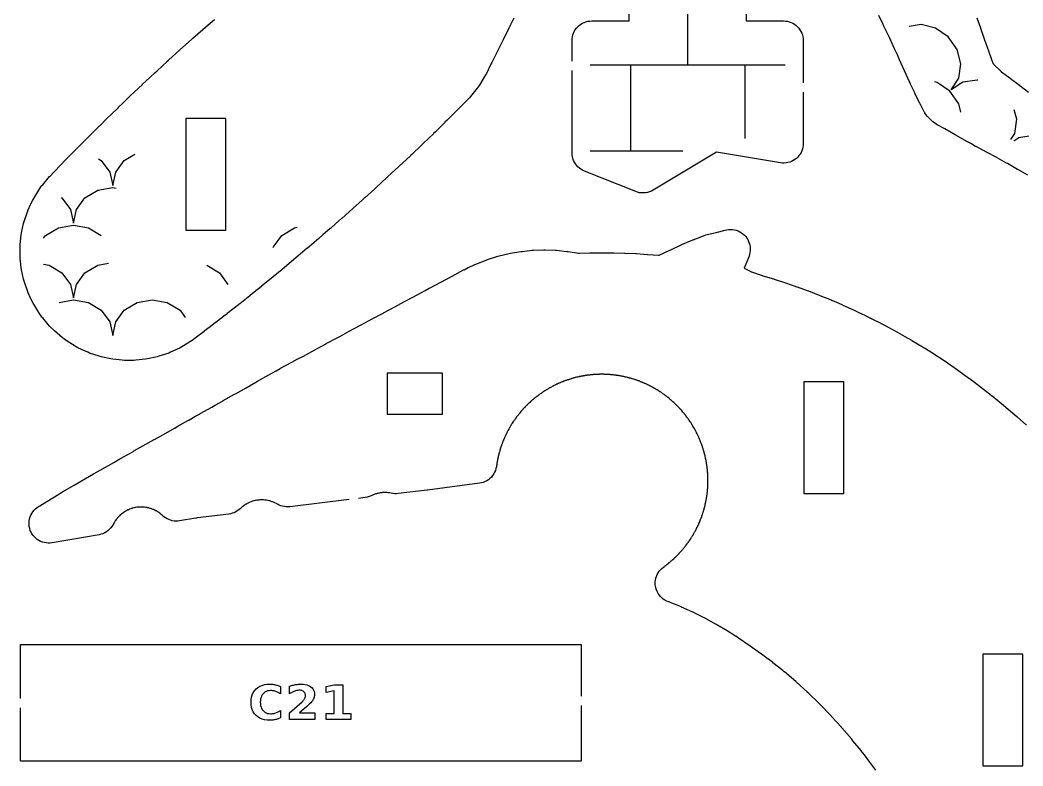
# Model space of a CAD drawing. Header units: millimetres. Extents: x 1 to 293, y 4 to 294.
# Drawn here: x 8.4 to 78.4, y 161.1 to 213.1 of the extents above; entities that cross this region are included whole.
import ezdxf

# ---------------------------------------------------------------- set-up
doc = ezdxf.new("R2010")
doc.units = ezdxf.units.MM
for name, color, linetype in [('CUT', 1, 'CONTINUOUS'), ('ENGRAVE', 5, 'CONTINUOUS'), ('SCORE', 7, 'CONTINUOUS')]:
    doc.layers.add(name, color=color, linetype=linetype)

msp = doc.modelspace()

# ---------------------------------------------------------------- linework, layer by layer
at = {"layer": 'CUT', "color": 1}
for points in [[(46.925, 210.2786), (46.925, 211.7018), (46.9315, 211.8348), (46.9513, 211.9683), (46.9841, 212.0992), (47.0296, 212.2262), (47.0873, 212.3482), (47.1567, 212.464), (47.237, 212.5723), (47.3277, 212.6723), (47.4277, 212.763), (47.536, 212.8433), (47.6518, 212.9127), (47.7738, 212.9704), (47.9008, 213.0159), (48.0317, 213.0487), (48.1652, 213.0685), (48.2982, 213.075), (50.925, 213.075), (50.925, 216.075)], [(59.075, 216.075), (59.075, 213.075), (61.7018, 213.075), (61.8348, 213.0685), (61.9683, 213.0487), (62.0992, 213.0159), (62.2262, 212.9704), (62.3482, 212.9127), (62.464, 212.8433), (62.5723, 212.763), (62.6723, 212.6723), (62.763, 212.5723), (62.8433, 212.464), (62.9127, 212.3482), (62.9704, 212.2262), (63.0159, 212.0992), (63.0487, 211.9683), (63.0685, 211.8348), (63.075, 211.7018), (63.075, 208.7591)], [(42.8664, 213.261), (42.5134, 212.5645), (42.1102, 211.7627), (42.0671, 211.6757), (41.7165, 210.9675), (41.7157, 210.9659), (41.3177, 210.1647), (41.268, 210.0636), (41.2665, 210.0607), (40.945, 209.4116), (40.8941, 209.3185), (40.4912, 208.6453), (40.3899, 208.4991), (39.8274, 207.7927), (39.7578, 207.712), (39.6672, 207.6151), (39.6405, 207.5874), (39.008, 206.9492), (39.004, 206.945), (38.8545, 206.7955), (38.8514, 206.7924), (38.2035, 206.1485), (38.2, 206.145), (38.0543, 206.0012), (38.0509, 205.9979), (37.3842, 205.3447), (37.2577, 205.2199), (37.2471, 205.2095), (36.5577, 204.5437), (36.4581, 204.4465), (36.446, 204.4348), (35.7195, 203.7432), (35.6579, 203.6838), (35.6454, 203.672), (34.8687, 202.9427), (34.8577, 202.9323), (34.8448, 202.9202), (34.053, 202.1873), (34.0487, 202.1833), (34.0075, 202.1455), (34.0057, 202.1439), (33.2527, 201.4554), (33.2483, 201.4514), (33.1308, 201.345), (33.1295, 201.3438), (32.4524, 200.732), (32.4479, 200.728), (32.2405, 200.5422), (31.6554, 200.0135), (31.6446, 200.0037), (31.3471, 199.7407), (30.8568, 199.3006), (30.8426, 199.288), (30.444, 198.9403), (30.0566, 198.597), (30.0421, 198.5843), (29.5259, 198.14), (29.2563, 197.9042), (29.2416, 197.8916), (28.5919, 197.3396), (28.456, 197.2223), (28.4412, 197.2097), (27.6474, 196.5443), (27.6429, 196.5406), (26.8501, 195.8818), (26.8457, 195.8781), (26.677, 195.7392), (26.0548, 195.2189), (26.0407, 195.2073), (25.7101, 194.9385), (25.2551, 194.562), (25.2396, 194.5494), (24.7273, 194.1382), (24.4548, 193.9156), (24.4392, 193.9031), (23.7257, 193.3379), (23.655, 193.2809), (23.6381, 193.2675), (22.8484, 192.6517), (22.8436, 192.648), (22.7045, 192.5406), (22.0477, 192.0334), (22.0438, 192.0304), (21.6639, 191.7392), (21.2499, 191.4197), (21.2413, 191.4131), (20.6199, 190.9415), (20.6164, 190.9389), (20.4889, 190.8427), (20.3933, 190.777), (19.6933, 190.3389), (19.5767, 190.2738), (19.3121, 190.1429), (19.2682, 190.1222), (18.8884, 189.9512), (18.7639, 189.9025), (18.0875, 189.6761), (17.9506, 189.6382), (17.2828, 189.4912), (17.1403, 189.4678), (16.4764, 189.3954), (16.3313, 189.3875), (15.6687, 189.3875), (15.5236, 189.3954), (14.8597, 189.4678), (14.7172, 189.4912), (14.0494, 189.6382), (13.9125, 189.6761), (13.2361, 189.9025), (13.1116, 189.9512), (12.7318, 190.1222), (12.6879, 190.1429), (12.4233, 190.2738), (12.3067, 190.3389), (11.6067, 190.777), (11.5111, 190.8427), (11.4129, 190.9168), (11.3489, 190.9682), (10.7887, 191.447), (10.7121, 191.5179), (10.5179, 191.7121), (10.447, 191.7887), (9.9682, 192.3489), (9.9168, 192.4129), (9.8427, 192.5111), (9.777, 192.6067), (9.3389, 193.3067), (9.2738, 193.4233), (9.1429, 193.6879), (9.1222, 193.7318), (8.9512, 194.1116), (8.9025, 194.2361), (8.6761, 194.9125), (8.6382, 195.0494), (8.4912, 195.7172), (8.4678, 195.8597), (8.3954, 196.5236), (8.3875, 196.6687), (8.3875, 197.3313), (8.3954, 197.4764), (8.4678, 198.1403), (8.4912, 198.2828), (8.6382, 198.9506), (8.6761, 199.0875), (8.9025, 199.7639), (8.9512, 199.8884), (9.1222, 200.2682), (9.1429, 200.3121), (9.2738, 200.5767), (9.3389, 200.6933), (9.777, 201.3933), (9.8427, 201.4889), (9.9168, 201.5871), (9.9682, 201.6511), (10.4546, 202.2202), (10.5081, 202.2791), (10.7468, 202.5268), (11.2468, 203.0477), (11.2555, 203.0566), (11.5471, 203.3549), (12.0279, 203.8482), (12.0365, 203.8569), (12.3474, 204.1701), (12.8211, 204.6487), (12.8296, 204.6572), (13.1478, 204.9731), (13.626, 205.4491), (13.6348, 205.4577), (13.9451, 205.7609), (13.9495, 205.7653), (14.4307, 206.2452), (14.4474, 206.2616), (14.7522, 206.5552), (15.2519, 207.0459), (15.2683, 207.0617), (15.5524, 207.3315), (16.0852, 207.8467), (16.1011, 207.8618), (16.3527, 208.0972), (16.9302, 208.6474), (16.9456, 208.6618), (17.1529, 208.853), (17.7869, 209.4481), (17.8018, 209.4618), (17.953, 209.5995), (18.6551, 210.2487), (18.6694, 210.2618), (18.7531, 210.337), (19.545, 211.0586), (19.5545, 211.0671), (20.3536, 211.7815), (20.4279, 211.849), (20.4431, 211.8626), (21.1538, 212.4885), (21.3342, 212.6498), (21.3488, 212.6626), (21.954, 213.1881)], [(78.7444, 202.3156), (78.0469, 202.7098), (78.0405, 202.7134), (78.0341, 202.7171), (78.0278, 202.7208), (77.3317, 203.1244), (77.3206, 203.1307), (77.2716, 203.1579), (77.2645, 203.1618), (76.6123, 203.5291), (76.6044, 203.5335), (76.5964, 203.5378), (76.5884, 203.5421), (75.8657, 203.9214), (75.8604, 203.9242), (75.1362, 204.3085), (75.1266, 204.3136), (75.1169, 204.3188), (75.1073, 204.3241), (74.7611, 204.5151), (74.4093, 204.7089), (74.398, 204.7152), (74.3868, 204.7215), (74.3756, 204.7279), (73.6795, 205.129), (72.9659, 205.5364), (72.9552, 205.5423), (72.4135, 205.8375), (72.3593, 205.8688), (72.3311, 205.8859), (72.2255, 205.957), (72.1271, 206.0376), (72.1026, 206.0597), (72.057, 206.1028), (71.8023, 206.3549), (71.7561, 206.4031), (71.7324, 206.429), (71.6461, 206.5334), (71.5707, 206.6459), (71.5527, 206.676), (71.5197, 206.7341), (71.2502, 207.2385), (71.2382, 207.2616), (71.2263, 207.2848), (71.2148, 207.308), (70.8664, 208.0259), (70.8626, 208.0338), (70.8588, 208.0417), (70.855, 208.0497), (70.5624, 208.6734), (70.5616, 208.675), (70.5045, 208.7972), (70.5004, 208.806), (70.4964, 208.8148), (70.4924, 208.8236), (70.1468, 209.5914), (70.1463, 209.5926), (69.7993, 210.3658), (69.6403, 210.7129), (69.4449, 211.1403), (69.0833, 211.9113), (68.7172, 212.6723), (68.7122, 212.6828), (68.7072, 212.6935), (68.7022, 212.7042), (68.65, 212.8179), (68.6486, 212.8209), (68.3568, 213.4599)], [(75.1847, 213.3024), (75.4387, 212.5954), (75.4415, 212.5874), (75.4443, 212.5794), (75.4471, 212.5714), (75.7305, 211.7498), (75.7343, 211.7391), (75.7947, 211.5737), (75.7976, 211.5657), (76.0317, 210.9119), (76.3169, 210.126), (76.324, 210.1079), (76.3319, 210.0918), (76.3432, 210.0778), (76.3566, 210.0637), (76.8574, 209.5651), (76.8675, 209.5555), (76.8962, 209.531), (76.9073, 209.5227), (77.5204, 209.0782), (77.5279, 209.0726), (77.5355, 209.0671), (77.543, 209.0615), (78.163, 208.5987), (78.1743, 208.5901), (78.1857, 208.5814), (78.197, 208.5727), (78.7973, 208.1043)], [(63.075, 208.1091), (63.075, 204.5328), (63.0687, 204.4022), (63.0496, 204.271), (63.0179, 204.1423), (62.974, 204.0172), (62.9183, 203.8969), (62.8512, 203.7826), (62.7735, 203.6752), (62.6857, 203.5758), (62.5888, 203.4854), (62.4837, 203.4047), (62.3712, 203.3345), (62.2525, 203.2754), (62.1287, 203.2281), (62.0009, 203.1928), (61.8703, 203.1701), (61.7381, 203.16), (61.6056, 203.1628), (61.4757, 203.178), (57.0219, 203.9203), (57.015, 203.9211), (57.0089, 203.9179), (52.5899, 201.2665), (52.4674, 201.2013), (52.3372, 201.1482), (52.2022, 201.1087), (52.0639, 201.0832), (51.9237, 201.072), (51.7831, 201.0751), (51.6435, 201.0926), (51.5065, 201.1243), (51.3752, 201.1691), (47.7876, 202.6042), (47.6654, 202.6603), (47.5477, 202.7291), (47.4374, 202.8092), (47.3356, 202.8999), (47.2433, 203.0003), (47.1613, 203.1092), (47.0906, 203.2258), (47.0317, 203.3488), (46.9853, 203.477), (46.9519, 203.6091), (46.9317, 203.744), (46.925, 203.8783), (46.925, 209.6286)], [(31.3683, 179.6797), (27.2149, 179.1785), (27.091, 179.1693), (26.965, 179.1714), (26.8398, 179.1851), (26.7164, 179.2102), (26.5958, 179.2465), (26.479, 179.2937), (26.3686, 179.3506), (26.3163, 179.3806), (26.2896, 179.395), (26.2096, 179.4359), (26.1822, 179.449), (26.1228, 179.4757), (26.0948, 179.4874), (26.0111, 179.5201), (25.9825, 179.5305), (25.9208, 179.5511), (25.8917, 179.56), (25.8052, 179.5843), (25.7757, 179.5918), (25.7123, 179.6062), (25.6825, 179.6122), (25.594, 179.6278), (25.5639, 179.6323), (25.4993, 179.6403), (25.4691, 179.6434), (25.3795, 179.6501), (25.3491, 179.6516), (25.2841, 179.6532), (25.2537, 179.6532), (25.1638, 179.651), (25.1335, 179.6495), (25.0686, 179.6447), (25.0384, 179.6417), (24.9492, 179.6306), (24.9191, 179.6261), (24.855, 179.6149), (24.8252, 179.6089), (24.7376, 179.589), (24.7081, 179.5816), (24.6454, 179.5641), (24.6164, 179.5552), (24.5311, 179.5267), (24.5026, 179.5164), (24.4419, 179.4927), (24.4139, 179.481), (24.3319, 179.4442), (24.3045, 179.4311), (24.2465, 179.4016), (24.2198, 179.3871), (24.1418, 179.3424), (24.1158, 179.3266), (24.061, 179.2915), (24.0359, 179.2745), (23.9627, 179.2222), (23.9384, 179.204), (23.8874, 179.1636), (23.8641, 179.1442), (23.7964, 179.0849), (23.7741, 179.0644), (23.7495, 179.0406), (23.6552, 178.9575), (23.5523, 178.8825), (23.4428, 178.8173), (23.3278, 178.7625), (23.2082, 178.7186), (23.0851, 178.686), (22.9612, 178.6652), (20.7848, 178.4026), (20.7771, 178.4016), (20.7607, 178.3994), (20.7531, 178.3983), (20.6993, 178.3905), (20.6917, 178.3893), (20.6754, 178.3867), (20.6678, 178.3854), (19.5291, 178.1894), (19.4022, 178.1737), (19.2727, 178.1699), (19.1433, 178.1784), (19.0154, 178.199), (18.8899, 178.2315), (18.768, 178.2757), (18.6509, 178.3312), (18.5395, 178.3975), (18.4349, 178.474), (18.3392, 178.5588), (18.3343, 178.5636), (18.3122, 178.584), (18.2454, 178.643), (18.2224, 178.6624), (18.172, 178.7026), (18.148, 178.7208), (18.0758, 178.773), (18.0509, 178.79), (17.9969, 178.8251), (17.9712, 178.8409), (17.8942, 178.8856), (17.8678, 178.9001), (17.8105, 178.9298), (17.7834, 178.9429), (17.7024, 178.9799), (17.6747, 178.9917), (17.6148, 179.0156), (17.5866, 179.0261), (17.5023, 179.0549), (17.4736, 179.064), (17.4116, 179.0819), (17.3825, 179.0895), (17.2958, 179.1099), (17.2663, 179.1161), (17.2029, 179.1278), (17.1732, 179.1325), (17.0849, 179.1444), (17.0549, 179.1476), (16.9907, 179.1531), (16.9606, 179.1549), (16.8716, 179.158), (16.8415, 179.1583), (16.777, 179.1574), (16.7469, 179.1562), (16.658, 179.1505), (16.628, 179.1479), (16.5639, 179.1406), (16.5341, 179.1365), (16.4462, 179.1222), (16.4166, 179.1166), (16.3536, 179.1031), (16.3243, 179.0961), (16.2382, 179.0732), (16.2093, 179.0647), (16.1479, 179.0451), (16.1194, 179.0352), (16.036, 179.0039), (16.0081, 178.9927), (15.9489, 178.9671), (15.9215, 178.9545), (15.8416, 178.9152), (15.8149, 178.9013), (15.7585, 178.87), (15.7325, 178.8548), (15.6568, 178.8078), (15.6316, 178.7913), (15.5786, 178.7547), (15.5542, 178.737), (15.4835, 178.6828), (15.46, 178.6639), (15.4108, 178.6223), (15.3883, 178.6022), (15.3233, 178.5414), (15.3018, 178.5203), (15.2569, 178.474), (15.2365, 178.4519), (15.1777, 178.3849), (15.1584, 178.3618), (15.1183, 178.3113), (15.1001, 178.2873), (15.0482, 178.2149), (15.0313, 178.19), (14.9963, 178.1358), (14.9806, 178.1102), (14.9318, 178.0257), (14.9244, 178.0126), (14.909, 177.9843), (14.9019, 177.971), (14.8886, 177.9451), (14.8186, 177.8245), (14.7355, 177.7102), (14.641, 177.6051), (14.5363, 177.5102), (14.4223, 177.4265), (14.3004, 177.355), (14.1718, 177.2964), (14.0378, 177.2513), (13.9018, 177.2206), (10.6192, 176.6555), (10.4862, 176.6393), (10.3505, 176.6363), (10.2151, 176.6466), (10.0814, 176.6703), (9.9506, 176.7071), (9.8242, 176.7565), (9.7032, 176.8182), (9.5889, 176.8916), (9.4824, 176.9758), (9.3848, 177.0701), (9.2969, 177.1737), (9.2196, 177.2853), (9.1537, 177.4041), (9.0999, 177.5287), (9.0586, 177.6581), (9.0303, 177.7909), (9.0153, 177.9259), (9.0136, 178.0616), (9.0253, 178.1969), (9.0503, 178.3304), (9.0883, 178.4608), (9.139, 178.5867), (9.2019, 178.7071), (9.2764, 178.8206), (9.3616, 178.9263), (9.4569, 179.023), (9.5613, 179.1099), (9.6722, 179.185), (9.7626, 179.2399), (10.5579, 179.7263), (10.5642, 179.7301), (10.7849, 179.8634), (10.7877, 179.8651), (11.3618, 180.2099), (12.1077, 180.6573), (12.1326, 180.6719), (12.1611, 180.6881), (12.1648, 180.6902), (12.9672, 181.1448), (13.52, 181.4637), (13.5245, 181.4663), (13.7609, 181.6015), (13.7649, 181.6038), (14.5653, 182.0577), (14.9235, 182.263), (14.9313, 182.2674), (15.3651, 182.5121), (16.1631, 182.966), (16.3335, 183.063), (16.3415, 183.0676), (16.9671, 183.4179), (17.7575, 183.868), (17.7689, 183.8743), (18.5674, 184.3188), (19.176, 184.6634), (19.1829, 184.6672), (19.3674, 184.7703), (20.1593, 185.2202), (20.167, 185.2245), (20.5987, 185.4661), (20.962, 185.6703), (20.9645, 185.6717), (21.7683, 186.1213), (22.0212, 186.2658), (22.5585, 186.5746), (22.5672, 186.5796), (23.3647, 187.03), (23.4242, 187.0638), (23.4294, 187.0668), (24.1658, 187.4812), (24.8383, 187.864), (24.8428, 187.8665), (24.962, 187.9338), (24.9643, 187.9351), (25.7652, 188.3847), (26.2584, 188.664), (26.2631, 188.6667), (26.5532, 188.8294), (26.5747, 188.8412), (27.3608, 189.2634), (27.3687, 189.2675), (27.7458, 189.4669), (28.1683, 189.6913), (28.9651, 190.1212), (29.2338, 190.2667), (29.7612, 190.5539), (29.7674, 190.5572), (30.5657, 190.9865), (30.7118, 191.0654), (30.7139, 191.0666), (31.3658, 191.4175), (32.1621, 191.8486), (32.1668, 191.8512), (32.1934, 191.8655), (32.1959, 191.8668), (32.9664, 192.278), (33.687, 192.6655), (33.689, 192.6666), (33.7624, 192.7059), (33.767, 192.7084), (34.5663, 193.1325), (35.1901, 193.4656), (35.1922, 193.4667), (35.368, 193.5602), (36.1625, 193.9887), (36.1666, 193.9909), (36.6824, 194.2668), (36.9632, 194.4178), (36.9659, 194.4192), (37.7666, 194.8476), (38.1707, 195.0656), (38.1721, 195.0664), (38.5648, 195.2777), (39.3451, 195.697), (39.3866, 195.7184), (39.6784, 195.8623), (39.6998, 195.8726), (40.1307, 196.0757), (40.211, 196.1103), (40.9317, 196.394), (41.0193, 196.4251), (41.7369, 196.6513), (41.8285, 196.6766), (42.5413, 196.8468), (42.6294, 196.8647), (43.3458, 196.9856), (43.4346, 196.9975), (44.1506, 197.0694), (44.2396, 197.0753), (44.9554, 197.0992), (45.0446, 197.0992), (45.7604, 197.0753), (45.8494, 197.0694), (46.5699, 196.9971), (46.6493, 196.9867), (47.3776, 196.8692), (47.4045, 196.8662), (47.4316, 196.866), (48.1722, 196.8974), (48.2244, 196.8986), (49.0014, 196.9011), (49.7685, 196.9057), (49.8343, 196.9045), (50.5992, 196.8714), (50.6064, 196.8712), (51.371, 196.8472), (51.4374, 196.8435), (52.2013, 196.7814), (52.2098, 196.7808), (52.9711, 196.7296), (52.986, 196.7294), (52.9999, 196.7348), (53.7616, 197.0815), (53.7746, 197.0876), (54.5368, 197.4564), (54.6045, 197.4868), (55.3577, 197.8009), (55.3863, 197.8125), (56.0974, 198.09), (56.2603, 198.1418), (56.787, 198.273), (56.9853, 198.3228), (57.6188, 198.486), (57.7334, 198.5103), (57.8513, 198.5248), (57.9683, 198.529), (58.0069, 198.5287), (58.1377, 198.5215), (58.2689, 198.5014), (58.3976, 198.4687), (58.5225, 198.4238), (58.6425, 198.367), (58.7565, 198.299), (58.8634, 198.2202), (58.9622, 198.1315), (59.052, 198.0337), (59.1319, 197.9277), (59.2013, 197.8145), (59.2593, 197.6951), (59.3057, 197.5707), (59.3398, 197.4424), (59.3613, 197.3114), (59.3702, 197.1789), (59.3662, 197.0462), (59.3494, 196.9145), (59.3204, 196.7868), (59.285, 196.6597), (59.2272, 196.4944), (58.9458, 195.8335), (59.4115, 195.5822), (59.4307, 195.5728), (59.4506, 195.565), (60.2055, 195.3017), (60.24, 195.2908), (60.992, 195.0775), (61.0518, 195.059), (61.8216, 194.8011), (61.8263, 194.7996), (62.6139, 194.5325), (62.6354, 194.525), (63.3445, 194.271), (63.347, 194.2701), (63.4051, 194.2492), (63.4478, 194.233), (64.2281, 193.9214), (65.0115, 193.6088), (65.0458, 193.5946), (65.3359, 193.4695), (65.3388, 193.4682), (65.8161, 193.2609), (65.8451, 193.2479), (66.6325, 192.8835), (67.097, 192.6696), (67.1038, 192.6664), (67.4148, 192.521), (67.4504, 192.5038), (68.2236, 192.1141), (68.245, 192.1031), (68.6902, 191.8686), (68.699, 191.8638), (69.0358, 191.6832), (69.8232, 191.2602), (69.8491, 191.2458), (70.1661, 191.0664), (70.1702, 191.064), (70.6235, 190.8053), (70.6523, 190.7883), (71.4391, 190.3127), (71.5129, 190.268), (71.5263, 190.2598), (72.2276, 189.824), (72.2528, 189.8079), (72.779, 189.4643), (72.784, 189.4611), (73.0249, 189.3022), (73.0593, 189.2788), (73.8418, 188.7272), (73.8448, 188.725), (73.9269, 188.6668), (73.9437, 188.6547), (74.6411, 188.1439), (74.648, 188.1388), (75.0205, 187.8622), (75.0262, 187.858), (75.4364, 187.55), (75.4545, 187.5361), (76.065, 187.0613), (76.0708, 187.0568), (76.2377, 186.9255), (76.2559, 186.9109), (77.046, 186.2669), (77.0685, 186.2481), (77.8463, 185.5853), (77.8513, 185.581), (77.9887, 185.4627), (78.003, 185.4502), (78.6474, 184.8793)], [(68.1369, 160.8039), (67.7273, 161.3516), (67.7226, 161.3578), (67.339, 161.8573), (67.1144, 162.1473), (67.1049, 162.1593), (66.5447, 162.8466), (66.5396, 162.8526), (66.459, 162.949), (66.4547, 162.9541), (65.7754, 163.7482), (65.7707, 163.7536), (65.7482, 163.7793), (65.7399, 163.7886), (65.0511, 164.5436), (65.0415, 164.5539), (64.9441, 164.6557), (64.2806, 165.3447), (64.275, 165.3505), (64.1517, 165.4752), (64.1426, 165.4842), (63.4651, 166.1413), (63.456, 166.1499), (63.3516, 166.2472), (63.3468, 166.2516), (62.5893, 166.9419), (62.5842, 166.9466), (62.5555, 166.9721), (62.5458, 166.9806), (61.7579, 167.6532), (61.746, 167.663), (61.6518, 167.7395), (61.6468, 167.7435), (60.9579, 168.2902), (60.9498, 168.2966), (60.6357, 168.5374), (60.6285, 168.5428), (60.1632, 168.8888), (60.1489, 168.8992), (59.5173, 169.341), (59.3558, 169.4523), (58.5616, 169.9955), (58.5545, 170.0003), (58.3531, 170.1339), (58.3434, 170.1402), (57.7685, 170.5062), (57.7527, 170.5159), (57.0446, 170.937), (56.9703, 170.9807), (56.9553, 170.9892), (56.1754, 171.4189), (56.1546, 171.4298), (55.5539, 171.7313), (55.5479, 171.7343), (55.3766, 171.8179), (55.3596, 171.8259), (54.581, 172.1769), (54.5598, 172.1859), (53.786, 172.5003), (53.7609, 172.5098), (53.701, 172.5311), (53.6613, 172.5447), (53.5363, 172.5949), (53.4151, 172.6581), (53.3008, 172.7331), (53.1946, 172.819), (53.0973, 172.915), (53.0101, 173.0202), (52.9338, 173.1335), (52.8691, 173.2539), (52.8166, 173.38), (52.777, 173.5108), (52.7505, 173.6449), (52.7374, 173.7809), (52.7379, 173.9175), (52.752, 174.0534), (52.7795, 174.1873), (52.8201, 174.3178), (52.8735, 174.4435), (52.9391, 174.5634), (53.0163, 174.6762), (53.1042, 174.7807), (53.2022, 174.876), (53.3076, 174.96), (53.3128, 174.9637), (53.3727, 175.0071), (53.3946, 175.0236), (53.4225, 175.0443), (53.4448, 175.0603), (53.4931, 175.0968), (53.5146, 175.1138), (53.5421, 175.135), (53.5641, 175.1515), (53.6117, 175.1889), (53.6335, 175.2069), (53.6571, 175.2273), (53.717, 175.2762), (53.7417, 175.2952), (53.7637, 175.3129), (53.81, 175.352), (53.8306, 175.3702), (53.8569, 175.3928), (53.8779, 175.4105), (53.9234, 175.4505), (53.9442, 175.4697), (53.9666, 175.4913), (54.0237, 175.5434), (54.0473, 175.5637), (54.0684, 175.5826), (54.1125, 175.6242), (54.132, 175.6435), (54.157, 175.6676), (54.177, 175.6863), (54.2202, 175.7288), (54.2393, 175.7484), (54.2638, 175.773), (54.2833, 175.792), (54.3392, 175.8492), (54.3496, 175.86), (54.3995, 175.9126), (54.4179, 175.9329), (54.4416, 175.9583), (54.4605, 175.9781), (54.5013, 176.0229), (54.5194, 176.0436), (54.5425, 176.0695), (54.561, 176.0897), (54.601, 176.1353), (54.6191, 176.157), (54.6385, 176.1814), (54.6884, 176.2404), (54.7092, 176.2636), (54.7276, 176.2851), (54.7659, 176.332), (54.7828, 176.3536), (54.8045, 176.3808), (54.8219, 176.402), (54.8592, 176.4497), (54.8762, 176.4723), (54.8942, 176.4977), (54.9408, 176.5594), (54.9603, 176.5837), (54.9775, 176.6062), (55.0132, 176.6552), (55.0288, 176.6777), (55.049, 176.7059), (55.0652, 176.7281), (55.0999, 176.7777), (55.1151, 176.8006), (55.1347, 176.8293), (55.1503, 176.8515), (55.1947, 176.918), (55.203, 176.9305), (55.2424, 176.9914), (55.2567, 177.0147), (55.2753, 177.044), (55.2903, 177.067), (55.3222, 177.1185), (55.3361, 177.1422), (55.3541, 177.1719), (55.3686, 177.1951), (55.3995, 177.2473), (55.4133, 177.2719), (55.4279, 177.2995), (55.4661, 177.3667), (55.4823, 177.3933), (55.4965, 177.4178), (55.5255, 177.471), (55.5381, 177.4953), (55.5544, 177.526), (55.5676, 177.55), (55.5956, 177.6038), (55.6081, 177.6292), (55.6212, 177.6575), (55.6556, 177.7266), (55.6703, 177.7541), (55.6831, 177.7794), (55.7092, 177.8341), (55.7204, 177.8591), (55.735, 177.8906), (55.7469, 177.9153), (55.7719, 177.9705), (55.7826, 177.9957), (55.7966, 178.0275), (55.8079, 178.0522), (55.8393, 178.1258), (55.8451, 178.1396), (55.8727, 178.2067), (55.8825, 178.2322), (55.8954, 178.2645), (55.9059, 178.2898), (55.9278, 178.3463), (55.9371, 178.3721), (55.9493, 178.4046), (55.9593, 178.4301), (55.9801, 178.4871), (55.9891, 178.5139), (55.9985, 178.5436), (56.0237, 178.6167), (56.0347, 178.6458), (56.0441, 178.6725), (56.0629, 178.7301), (56.0707, 178.7564), (56.0812, 178.7895), (56.0897, 178.8156), (56.1073, 178.8735), (56.1149, 178.9008), (56.1226, 178.931), (56.1438, 179.0053), (56.1532, 179.035), (56.1611, 179.0622), (56.1767, 179.1208), (56.1831, 179.1474), (56.1917, 179.1811), (56.1988, 179.2075), (56.2132, 179.2664), (56.2191, 179.2932), (56.2271, 179.327), (56.2336, 179.3534), (56.251, 179.4314), (56.2541, 179.4461), (56.2689, 179.5171), (56.2739, 179.544), (56.2806, 179.5781), (56.2863, 179.6049), (56.2974, 179.6645), (56.3019, 179.6915), (56.3079, 179.7257), (56.313, 179.7527), (56.323, 179.8124), (56.327, 179.8405), (56.3307, 179.8714), (56.342, 179.9478), (56.3475, 179.9785), (56.3518, 180.0065), (56.3597, 180.0666), (56.3626, 180.0938), (56.3668, 180.1283), (56.3704, 180.1555), (56.3771, 180.2157), (56.3795, 180.2439), (56.3815, 180.275), (56.3887, 180.352), (56.3924, 180.3829), (56.3952, 180.4111), (56.3998, 180.4715), (56.4012, 180.4989), (56.4035, 180.5335), (56.4056, 180.5608), (56.409, 180.6214), (56.4098, 180.6488), (56.4114, 180.6834), (56.413, 180.7106), (56.4158, 180.7905), (56.4161, 180.8055), (56.4176, 180.878), (56.4176, 180.9054), (56.4179, 180.9401), (56.4186, 180.9675), (56.4186, 181.0281), (56.418, 181.0555), (56.4176, 181.0903), (56.4177, 181.1177), (56.4165, 181.1783), (56.4153, 181.2065), (56.4132, 181.2376), (56.4103, 181.3149), (56.4101, 181.346), (56.4092, 181.3743), (56.4059, 181.4348), (56.4038, 181.4621), (56.4015, 181.4968), (56.4001, 181.5242), (56.3956, 181.5846), (56.3928, 181.6128), (56.389, 181.6437), (56.3819, 181.7207), (56.38, 181.7518), (56.3775, 181.78), (56.3709, 181.8402), (56.3673, 181.8674), (56.3631, 181.9018), (56.3602, 181.9291), (56.3524, 181.9892), (56.3482, 182.0163), (56.3434, 182.0507), (56.3399, 182.0776), (56.328, 182.1567), (56.3256, 182.1715), (56.3138, 182.243), (56.3087, 182.27), (56.3026, 182.3042), (56.2982, 182.3312), (56.2871, 182.3908), (56.2815, 182.4176), (56.2747, 182.4517), (56.2698, 182.4787), (56.2575, 182.538), (56.2511, 182.5656), (56.2433, 182.5958), (56.2263, 182.6711), (56.2203, 182.7017), (56.2143, 182.7294), (56.1999, 182.7882), (56.1928, 182.8147), (56.1842, 182.8484), (56.1778, 182.875), (56.1622, 182.9336), (56.1543, 182.9608), (56.1449, 182.9905), (56.1238, 183.0648), (56.1162, 183.095), (56.1086, 183.1223), (56.091, 183.1803), (56.0825, 183.2063), (56.0721, 183.2395), (56.0642, 183.2657), (56.0454, 183.3234), (56.0364, 183.3492), (56.0253, 183.3821), (56.017, 183.408), (55.9907, 183.4835), (55.9856, 183.4977), (55.9608, 183.5658), (55.9508, 183.5913), (55.9386, 183.6238), (55.9293, 183.6496), (55.9075, 183.7061), (55.897, 183.7315), (55.8841, 183.7637), (55.8743, 183.7893), (55.8513, 183.8454), (55.8399, 183.8713), (55.8268, 183.8995), (55.7962, 183.9705), (55.7847, 183.9995), (55.7737, 184.0255), (55.7487, 184.0808), (55.7369, 184.1055), (55.7222, 184.137), (55.711, 184.162), (55.685, 184.2167), (55.6722, 184.242), (55.6575, 184.2695), (55.6231, 184.3387), (55.61, 184.367), (55.5976, 184.3924), (55.5697, 184.4461), (55.5565, 184.4702), (55.5401, 184.5008), (55.5276, 184.5252), (55.4986, 184.5784), (55.4849, 184.6021), (55.468, 184.6325), (55.455, 184.6564), (55.4153, 184.7258), (55.4077, 184.7387), (55.3708, 184.8011), (55.3563, 184.8244), (55.3384, 184.8541), (55.3245, 184.8778), (55.2926, 184.9293), (55.2776, 184.9523), (55.2591, 184.9816), (55.2447, 185.005), (55.2118, 185.0558), (55.1959, 185.0792), (55.1778, 185.1046), (55.1347, 185.1687), (55.118, 185.1951), (55.1024, 185.2187), (55.0677, 185.2684), (55.0515, 185.2905), (55.0314, 185.3188), (55.0157, 185.3413), (54.9801, 185.3903), (54.9629, 185.4128), (54.9434, 185.4371), (54.8969, 185.4988), (54.8788, 185.5242), (54.8619, 185.5469), (54.8246, 185.5946), (54.8072, 185.6158), (54.7855, 185.643), (54.7687, 185.6646), (54.7304, 185.7116), (54.7126, 185.7324), (54.6904, 185.7591), (54.6732, 185.7802), (54.6215, 185.8411), (54.6116, 185.8525), (54.5639, 185.9071), (54.5454, 185.9273), (54.5223, 185.9532), (54.5043, 185.9739), (54.4635, 186.0187), (54.4445, 186.0385), (54.4209, 186.0639), (54.4025, 186.0842), (54.3608, 186.1282), (54.3408, 186.1483), (54.3183, 186.1699), (54.2642, 186.225), (54.243, 186.2479), (54.2233, 186.2682), (54.1801, 186.3106), (54.1601, 186.3294), (54.1351, 186.3535), (54.1156, 186.3728), (54.0715, 186.4144), (54.0505, 186.4333), (54.0269, 186.4537), (53.9698, 186.5057), (53.9474, 186.5274), (53.9266, 186.5466), (53.8811, 186.5867), (53.8601, 186.6043), (53.8339, 186.627), (53.8133, 186.6452), (53.7671, 186.6843), (53.7457, 186.7015), (53.719, 186.7237), (53.6983, 186.7413), (53.6362, 186.7916), (53.6244, 186.801), (53.5675, 186.8459), (53.5456, 186.8623), (53.5181, 186.8835), (53.4966, 186.9006), (53.4483, 186.9371), (53.426, 186.9531), (53.3981, 186.9738), (53.3763, 186.9904), (53.3272, 187.0259), (53.3039, 187.042), (53.2778, 187.0591), (53.2145, 187.1033), (53.1894, 187.1219), (53.1663, 187.1382), (53.1161, 187.1721), (53.093, 187.1868), (53.064, 187.2059), (53.0413, 187.2213), (52.9903, 187.2541), (52.9662, 187.2689), (52.9392, 187.2845), (52.8735, 187.3252), (52.8475, 187.3424), (52.8235, 187.3574), (52.7715, 187.3884), (52.7476, 187.4019), (52.7176, 187.4194), (52.6941, 187.4335), (52.6414, 187.4635), (52.6173, 187.4765), (52.5869, 187.4933), (52.5633, 187.5068), (52.493, 187.5449), (52.4798, 187.552), (52.4156, 187.5856), (52.391, 187.5978), (52.3601, 187.6136), (52.3358, 187.6264), (52.2816, 187.6534), (52.2568, 187.665), (52.2255, 187.6802), (52.201, 187.6925), (52.1462, 187.7184), (52.1204, 187.7299), (52.0916, 187.742), (52.0212, 187.7738), (51.9932, 187.7875), (51.9675, 187.7993), (51.9119, 187.8233), (51.8864, 187.8336), (51.8544, 187.847), (51.8293, 187.8579), (51.7732, 187.8808), (51.7467, 187.8909), (51.7174, 187.9013), (51.6453, 187.9293), (51.6166, 187.9414), (51.5903, 187.9517), (51.5334, 187.9727), (51.5074, 187.9815), (51.4747, 187.9932), (51.449, 188.0027), (51.3918, 188.0225), (51.3656, 188.0309), (51.3327, 188.0419), (51.307, 188.0508), (51.2309, 188.0753), (51.2166, 188.0798), (51.1473, 188.1011), (51.1209, 188.1085), (51.0876, 188.1184), (51.0614, 188.1265), (51.0031, 188.1431), (50.9766, 188.15), (50.9431, 188.1592), (50.9168, 188.1667), (50.8582, 188.1822), (50.8306, 188.1887), (50.8002, 188.1953), (50.7251, 188.2136), (50.6951, 188.2219), (50.6676, 188.2288), (50.6085, 188.2422), (50.5816, 188.2476), (50.5477, 188.2549), (50.521, 188.2611), (50.4616, 188.2732), (50.4338, 188.2783), (50.403, 188.2831), (50.327, 188.2974), (50.2966, 188.304), (50.2688, 188.3093), (50.209, 188.3195), (50.1819, 188.3234), (50.1476, 188.3289), (50.1206, 188.3335), (50.0606, 188.3424), (50.0334, 188.3458), (49.999, 188.3506), (49.9722, 188.3547), (49.8929, 188.3648), (49.8779, 188.3666), (49.8059, 188.3747), (49.7786, 188.3772), (49.7441, 188.3808), (49.7168, 188.3839), (49.6565, 188.3895), (49.6291, 188.3914), (49.5945, 188.3943), (49.5673, 188.3969), (49.5068, 188.4013), (49.4786, 188.4027), (49.4474, 188.4035), (49.3702, 188.4078), (49.3392, 188.4104), (49.3109, 188.4121), (49.2504, 188.4144), (49.223, 188.4148), (49.1883, 188.4158), (49.1609, 188.4169), (49.1003, 188.418), (49.072, 188.4178), (49.0408, 188.4169), (48.9635, 188.4169), (48.9324, 188.4178), (48.9041, 188.418), (48.8435, 188.417), (48.8161, 188.4159), (48.7814, 188.4149), (48.754, 188.4146), (48.6934, 188.4123), (48.6661, 188.4106), (48.6314, 188.409), (48.6042, 188.4081), (48.5244, 188.4034), (48.5094, 188.4025), (48.4371, 188.3973), (48.4098, 188.3947), (48.3752, 188.3918), (48.3478, 188.3899), (48.2875, 188.3843), (48.2603, 188.3812), (48.2257, 188.3777), (48.1984, 188.3752), (48.1382, 188.3684), (48.1102, 188.3646), (48.0794, 188.3597), (48.0027, 188.3497), (47.9717, 188.3465), (47.9437, 188.343), (47.8837, 188.3342), (47.8567, 188.3295), (47.8224, 188.3241), (47.7953, 188.3202), (47.7355, 188.3101), (47.7077, 188.3047), (47.6773, 188.2981), (47.6013, 188.284), (47.5705, 188.2791), (47.5427, 188.2741), (47.4833, 188.2619), (47.4566, 188.2558), (47.4226, 188.2485), (47.3957, 188.2431), (47.3366, 188.2298), (47.31, 188.2231), (47.2762, 188.2151), (47.2497, 188.2092), (47.1721, 188.19), (47.1575, 188.1863), (47.0874, 188.1679), (47.0611, 188.1603), (47.0276, 188.1511), (47.0011, 188.1443), (46.9428, 188.1277), (46.9166, 188.1196), (46.8833, 188.1098), (46.8569, 188.1023), (46.7989, 188.0846), (46.7721, 188.0757), (46.7427, 188.0652), (46.6692, 188.0413), (46.6393, 188.0325), (46.6124, 188.0239), (46.5551, 188.0042), (46.5294, 187.9947), (46.4966, 187.983), (46.4707, 187.9742), (46.4138, 187.9533), (46.3875, 187.9429), (46.3588, 187.9308), (46.2867, 187.9029), (46.2573, 187.8925), (46.2309, 187.8825), (46.1747, 187.8596), (46.1496, 187.8487), (46.1176, 187.8353), (46.0921, 187.825), (46.0365, 187.801), (46.0116, 187.7896), (45.9798, 187.7755), (45.9548, 187.7648), (45.8821, 187.7317), (45.8684, 187.7254), (45.8029, 187.6944), (45.7784, 187.6821), (45.7472, 187.667), (45.7223, 187.6553), (45.6681, 187.6283), (45.6438, 187.6155), (45.6129, 187.5998), (45.5883, 187.5876), (45.5346, 187.5595), (45.5099, 187.5458), (45.4829, 187.5301), (45.4151, 187.4931), (45.3873, 187.479), (45.3624, 187.4656), (45.3097, 187.4357), (45.2862, 187.4216), (45.2561, 187.4041), (45.2323, 187.3907), (45.1802, 187.3597), (45.1562, 187.3446), (45.1302, 187.3275), (45.0645, 187.2868), (45.0375, 187.2712), (45.0134, 187.2564), (44.9624, 187.2237), (44.9397, 187.2083), (44.9107, 187.1892), (44.8876, 187.1745), (44.8373, 187.1407), (44.8149, 187.1249), (44.7862, 187.1052), (44.7636, 187.0901), (44.6982, 187.0442), (44.686, 187.0354), (44.6273, 186.9929), (44.6054, 186.9764), (44.5775, 186.9557), (44.5552, 186.9397), (44.5069, 186.9032), (44.4854, 186.8862), (44.4579, 186.865), (44.4359, 186.8485), (44.3883, 186.8111), (44.3665, 186.7931), (44.3429, 186.7727), (44.283, 186.7238), (44.2583, 186.7048), (44.2363, 186.6871), (44.19, 186.648), (44.1694, 186.6298), (44.1431, 186.6072), (44.1221, 186.5895), (44.0766, 186.5495), (44.0558, 186.5303), (44.0334, 186.5087), (43.9763, 186.4566), (43.9527, 186.4363), (43.9316, 186.4174), (43.8875, 186.3758), (43.868, 186.3565), (43.843, 186.3324), (43.823, 186.3137), (43.7798, 186.2712), (43.7607, 186.2516), (43.7362, 186.227), (43.7167, 186.208), (43.6608, 186.1508), (43.6504, 186.14), (43.6005, 186.0874), (43.5821, 186.0671), (43.5584, 186.0417), (43.5395, 186.0219), (43.4987, 185.9771), (43.4806, 185.9564), (43.4575, 185.9305), (43.439, 185.9103), (43.399, 185.8647), (43.3809, 185.843), (43.3615, 185.8186), (43.3116, 185.7596), (43.2908, 185.7364), (43.2724, 185.7149), (43.2341, 185.668), (43.2172, 185.6464), (43.1955, 185.6192), (43.1781, 185.598), (43.1408, 185.5503), (43.1238, 185.5277), (43.1058, 185.5023), (43.0592, 185.4406), (43.0397, 185.4163), (43.0225, 185.3938), (42.9868, 185.3448), (42.9712, 185.3223), (42.951, 185.2941), (42.9348, 185.2719), (42.9001, 185.2223), (42.8849, 185.1994), (42.8653, 185.1707), (42.8497, 185.1485), (42.8053, 185.082), (42.797, 185.0695), (42.7576, 185.0086), (42.7433, 184.9853), (42.7247, 184.956), (42.7097, 184.933), (42.6778, 184.8815), (42.6639, 184.8578), (42.6459, 184.8281), (42.6314, 184.8049), (42.6005, 184.7527), (42.5867, 184.7281), (42.5721, 184.7005), (42.5339, 184.6333), (42.5177, 184.6067), (42.5035, 184.5822), (42.4745, 184.529), (42.4619, 184.5047), (42.4456, 184.474), (42.4324, 184.45), (42.4044, 184.3962), (42.3919, 184.3708), (42.3788, 184.3425), (42.3444, 184.2734), (42.3297, 184.2459), (42.3169, 184.2206), (42.2908, 184.1659), (42.2796, 184.1409), (42.265, 184.1094), (42.2531, 184.0847), (42.2281, 184.0295), (42.2174, 184.0043), (42.2034, 183.9725), (42.1921, 183.9478), (42.1607, 183.8742), (42.1549, 183.8604), (42.1273, 183.7933), (42.1175, 183.7678), (42.1046, 183.7355), (42.0941, 183.7102), (42.0722, 183.6537), (42.0629, 183.6279), (42.0507, 183.5954), (42.0407, 183.5699), (42.0199, 183.5129), (42.0109, 183.4861), (42.0015, 183.4564), (41.9763, 183.3833), (41.9653, 183.3542), (41.9559, 183.3275), (41.9371, 183.2699), (41.9293, 183.2436), (41.9188, 183.2105), (41.9103, 183.1844), (41.8927, 183.1265), (41.8851, 183.0992), (41.8774, 183.069), (41.8562, 182.9947), (41.8468, 182.965), (41.8389, 182.9378), (41.8233, 182.8792), (41.8169, 182.8526), (41.8083, 182.8189), (41.8012, 182.7925), (41.7868, 182.7336), (41.7809, 182.7068), (41.7729, 182.673), (41.7664, 182.6466), (41.749, 182.5686), (41.7459, 182.5539), (41.7311, 182.4829), (41.7261, 182.456), (41.7194, 182.4219), (41.7137, 182.3951), (41.7026, 182.3355), (41.6981, 182.3085), (41.6921, 182.2743), (41.687, 182.2473), (41.677, 182.1876), (41.673, 182.1595), (41.6693, 182.1286), (41.658, 182.0522), (41.6529, 182.0236), (41.6449, 181.9707), (41.6182, 181.8388), (41.578, 181.7084), (41.5251, 181.5827), (41.46, 181.4628), (41.3833, 181.3499), (41.2958, 181.2452), (41.1984, 181.1497), (41.0919, 181.0643), (40.9776, 180.9899), (40.8564, 180.9272), (40.7296, 180.8768), (40.5985, 180.8392), (40.4661, 180.8151), (36.8327, 180.3392), (36.8176, 180.3373), (34.7986, 180.0962), (34.6822, 180.0874), (34.5639, 180.0886), (34.4461, 180.1), (34.4232, 180.1042), (34.4228, 180.1025), (34.3028, 180.1269), (34.2143, 180.1426), (34.1843, 180.1472), (34.1197, 180.1554), (34.0895, 180.1585), (33.9999, 180.1654), (33.9696, 180.1669), (33.9045, 180.1687), (33.8741, 180.1688), (33.7843, 180.1667), (33.7539, 180.1653), (33.689, 180.1606), (33.6588, 180.1577), (33.5696, 180.1467), (33.5395, 180.1423), (33.4754, 180.1312), (33.4456, 180.1253), (33.3579, 180.1056), (33.3284, 180.0982), (33.2657, 180.0808), (33.2366, 180.0719), (33.1513, 180.0436), (33.1227, 180.0333), (33.0621, 180.0098), (33.034, 179.9981), (32.954, 179.9624), (32.9026, 179.9378), (32.7659, 179.8811), (32.6219, 179.8391), (32.4762, 179.8134), (32.0136, 179.7576)], [(8.425, 165.8), (8.425, 169.575), (47.575, 169.575), (47.575, 165.95)], [(47.575, 165.3), (47.575, 161.425), (8.425, 161.425), (8.425, 165.15)]]:
    msp.add_lwpolyline(points, dxfattribs=at)
for points in [[(22.7575, 206.2577), (19.9675, 206.2577), (19.9675, 198.4677), (22.7575, 198.4677), (22.7575, 206.2577)], [(37.8791, 185.6469), (37.8791, 188.4969), (34.0291, 188.4969), (34.0291, 185.6469), (37.8791, 185.6469)], [(65.895, 180.105), (65.895, 187.895), (63.105, 187.895), (63.105, 180.105), (65.895, 180.105)], [(78.395, 168.895), (75.605, 168.895), (75.605, 161.105), (78.395, 161.105), (78.395, 168.895)]]:
    msp.add_lwpolyline(points, close=True, dxfattribs=at)
at = {"layer": 'ENGRAVE', "color": 5}
for points in [[(26.5243, 164.4298), (26.4656, 164.4037), (26.4061, 164.3799), (26.3457, 164.3586), (26.2845, 164.3398), (26.2226, 164.3234), (26.1597, 164.3094), (26.096, 164.2981), (26.0313, 164.2892), (25.9658, 164.2829), (25.8993, 164.2791), (25.8319, 164.2778), (25.6366, 164.2872), (25.4552, 164.3155), (25.2879, 164.3626), (25.1346, 164.4286), (24.9953, 164.5135), (24.87, 164.6172), (24.7616, 164.737), (24.6729, 164.8702), (24.6039, 165.0169), (24.5546, 165.1771), (24.5251, 165.3506), (24.5152, 165.5376), (24.5251, 165.725), (24.5546, 165.899), (24.6039, 166.0594), (24.6729, 166.2063), (24.7616, 166.3397), (24.87, 166.4596), (24.9953, 166.5633), (25.1346, 166.6481), (25.2879, 166.7141), (25.4552, 166.7613), (25.6366, 166.7895), (25.8319, 166.799), (25.8993, 166.7977), (25.9658, 166.7939), (26.0313, 166.7876), (26.096, 166.7787), (26.1597, 166.7673), (26.2226, 166.7534), (26.2845, 166.737), (26.3457, 166.7181), (26.4061, 166.6968), (26.4656, 166.6731), (26.5243, 166.6469), (26.5823, 166.6183), (26.5823, 166.1154), (26.5243, 166.1532), (26.4667, 166.1875), (26.4093, 166.2183), (26.3522, 166.2456), (26.2954, 166.2693), (26.2388, 166.2895), (26.1819, 166.3064), (26.124, 166.3203), (26.0651, 166.331), (26.0052, 166.3387), (25.9443, 166.3433), (25.8824, 166.3449), (25.7746, 166.3389), (25.6748, 166.321), (25.5829, 166.2911), (25.499, 166.2494), (25.423, 166.1957), (25.355, 166.13), (25.2964, 166.0539), (25.2483, 165.9687), (25.211, 165.8745), (25.1843, 165.7712), (25.1683, 165.6589), (25.163, 165.5376), (25.1683, 165.4167), (25.1843, 165.3048), (25.211, 165.2019), (25.2483, 165.1079), (25.2964, 165.0228), (25.355, 164.9467), (25.423, 164.8811), (25.499, 164.8274), (25.5829, 164.7856), (25.6748, 164.7558), (25.7746, 164.7379), (25.8824, 164.7319), (25.9443, 164.7334), (26.0052, 164.738), (26.0651, 164.7457), (26.124, 164.7565), (26.1819, 164.7703), (26.2388, 164.7872), (26.2954, 164.8074), (26.3522, 164.8312), (26.4093, 164.8584), (26.4667, 164.8892), (26.5243, 164.9236), (26.5823, 164.9614), (26.5823, 164.4585), (26.5243, 164.4298)], [(28.9584, 164.325), (27.1925, 164.325), (27.1925, 164.7856), (28.0795, 165.5685), (28.1174, 165.6042), (28.1519, 165.6396), (28.1829, 165.6747), (28.2105, 165.7095), (28.2346, 165.7441), (28.2553, 165.7785), (28.2727, 165.8129), (28.287, 165.8477), (28.298, 165.883), (28.3059, 165.9188), (28.3107, 165.955), (28.3123, 165.9917), (28.3091, 166.0468), (28.2995, 166.0982), (28.2836, 166.1459), (28.2613, 166.1899), (28.2326, 166.2302), (28.1975, 166.2667), (28.1572, 166.2986), (28.1126, 166.3246), (28.0639, 166.3449), (28.0109, 166.3593), (27.9537, 166.368), (27.8924, 166.3709), (27.8428, 166.3692), (27.7916, 166.3639), (27.7389, 166.3552), (27.6847, 166.343), (27.629, 166.3274), (27.5717, 166.3082), (27.513, 166.2857), (27.4529, 166.2597), (27.3915, 166.2303), (27.3287, 166.1976), (27.2645, 166.1614), (27.199, 166.1219), (27.199, 166.6557), (27.2694, 166.6781), (27.3395, 166.6987), (27.4094, 166.7174), (27.4789, 166.7342), (27.5482, 166.7492), (27.6173, 166.7623), (27.686, 166.7735), (27.7542, 166.7827), (27.822, 166.7898), (27.8893, 166.7949), (27.9561, 166.7979), (28.0226, 166.799), (28.1626, 166.7936), (28.2917, 166.7776), (28.4101, 166.7509), (28.5177, 166.7136), (28.6145, 166.6656), (28.7005, 166.6069), (28.7743, 166.5387), (28.8347, 166.462), (28.8817, 166.377), (28.9153, 166.2836), (28.9354, 166.1817), (28.9422, 166.0714), (28.9393, 166.006), (28.9308, 165.942), (28.9165, 165.8796), (28.8966, 165.8186), (28.8709, 165.7591), (28.8396, 165.7011), (28.7992, 165.6407), (28.7461, 165.5737), (28.6805, 165.5003), (28.6023, 165.4205), (28.5116, 165.3341), (28.4083, 165.2413), (27.8891, 164.7856), (28.9584, 164.7856), (28.9584, 164.325)], [(30.3255, 166.3286), (29.7575, 166.2114), (29.7575, 166.6378), (30.3222, 166.755), (30.9179, 166.755), (30.9179, 164.7579), (31.4713, 164.7579), (31.4713, 164.325), (29.7721, 164.325), (29.7721, 164.7579), (30.3255, 164.7579), (30.3255, 166.3286)]]:
    msp.add_lwpolyline(points, close=True, dxfattribs=at)
at = {"layer": 'SCORE', "color": 7}
for points in [[(55, 214.8), (55, 210)], [(73.4092, 208.2696), (73.9268, 209.0899), (74.0681, 210.0799), (73.8116, 211.0889), (73.1963, 211.9632), (72.3159, 212.5697), (71.3044, 212.8162), (70.4581, 212.6867)], [(61.8, 210), (48.2, 210)], [(51, 210), (51, 204)], [(59, 210), (59, 204.8832)], [(74.0755, 206.7165), (73.9277, 207.2976), (73.3124, 208.1719), (72.432, 208.7784), (72.2297, 208.8277)], [(75.2572, 208.9357), (75.2129, 208.9465), (74.2243, 208.7954), (73.4092, 208.2696)], [(77.5688, 204.798), (77.8352, 205.2203), (77.9765, 206.2103), (77.8064, 206.8797)], [(81.8607, 202.4361), (81.6285, 203.3496), (81.0132, 204.2239), (80.1328, 204.8305), (79.1213, 205.0769), (78.1328, 204.9257), (77.7642, 204.688)], [(14.8625, 201.5846), (15.0718, 202.5317), (15.6679, 203.3347), (16.4102, 203.7811)], [(54.6676, 204), (48.2, 204)], [(13.8561, 203.4555), (14.057, 203.3347), (14.6531, 202.5317), (14.8625, 201.5846)], [(12.1125, 198.9721), (12.3218, 199.9192), (12.9179, 200.7222), (13.8101, 201.2587), (14.8625, 201.4471), (15.0907, 201.4063)], [(11.2668, 200.7464), (11.307, 200.7222), (11.9031, 199.9192), (12.1125, 198.9721)], [(10.0283, 197.9217), (10.1679, 198.1097), (11.0601, 198.6462), (12.1125, 198.8346), (13.1648, 198.6462), (14.057, 198.1097), (14.062, 198.1029)], [(26.0653, 197.2775), (26.0718, 197.3067), (26.6679, 198.1097), (27.5601, 198.6462), (27.7339, 198.6773)], [(10.0256, 196.1034), (10.4148, 196.0337), (11.307, 195.4972), (11.9031, 194.6942), (12.1125, 193.7471)], [(12.1125, 193.7471), (12.3218, 194.6942), (12.9179, 195.4972), (13.8101, 196.0337), (14.5519, 196.1665)], [(21.4323, 196.0232), (22.307, 195.4972), (22.9025, 194.6951)], [(11.1208, 193.4321), (12.1125, 193.6096), (13.1648, 193.4212), (14.057, 192.8847), (14.6531, 192.0817), (14.8625, 191.1346)], [(14.8625, 191.1346), (15.0718, 192.0817), (15.6679, 192.8847), (16.5601, 193.4212), (17.6125, 193.6096), (18.6648, 193.4212), (19.557, 192.8847), (19.9239, 192.3905)]]:
    msp.add_lwpolyline(points, dxfattribs=at)

doc.saveas('drawing.dxf')
